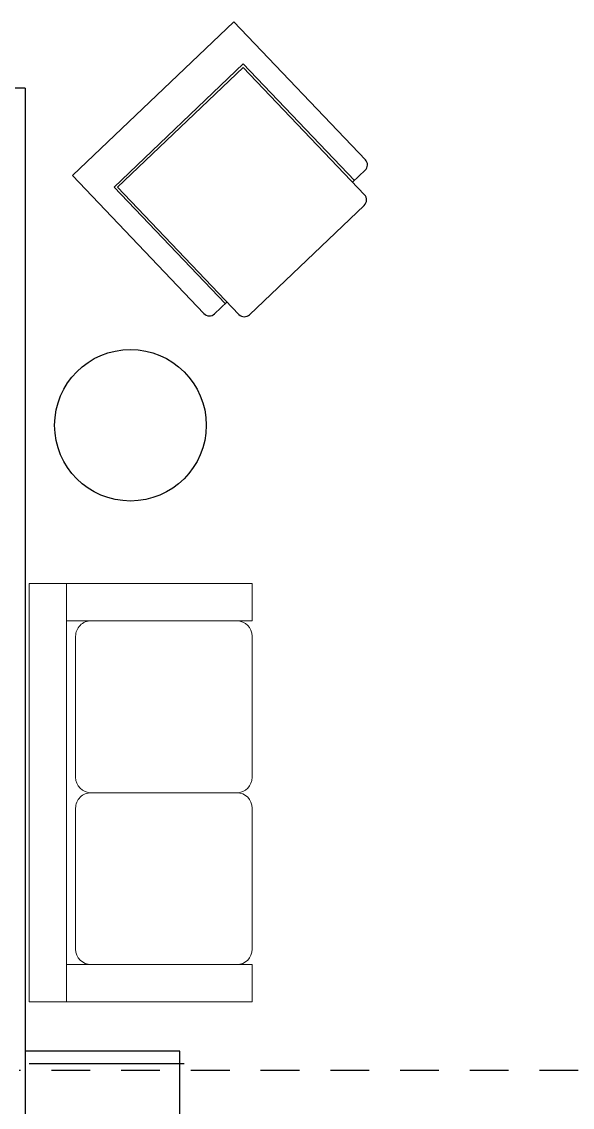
# Model space of a CAD drawing. Header units: millimetres. Extents: x 188.6 to 263.2, y 40.1 to 120.1.
# Drawn here: x 236.949 to 238.726, y 109.383 to 112.889 of the extents above; entities that cross this region are included whole.
import ezdxf

# ---------------------------------------------------------------- set-up
doc = ezdxf.new("R2010")
doc.units = ezdxf.units.MM
doc.linetypes.add('HIDDEN2', pattern=[0.1875, 0.125, -0.0625])
doc.layers.add('_XREF_APTOS 605 E 606_R01$0$L-MC-LAYOUT', color=8, linetype='Continuous', lineweight=5)
for name, color, linetype in [('ARQ', 8, 'Continuous'), ('ARQ-BASE', 8, 'Continuous'), ('ESTR-VIGAS', 11, 'HIDDEN2'), ('ESTRUTURA', 7, 'Continuous')]:
    doc.layers.add(name, color=color, linetype=linetype)

# ---------------------------------------------------------------- blocks, each defined once
blk = doc.blocks.new('_XREF_APTOS 605 E 606_R01$0$XREF-MC1101-TE-LAYO$0$P90x70')
blk.add_lwpolyline([(8.8158, 5.695), (8.8858, 5.695, 0.414214), (8.9158, 5.725), (8.9158, 6.495), (8.0158, 6.495), (8.0158, 5.725, 0.414214), (8.0458, 5.695), (8.1158, 5.695)], format="xyb")
blk.add_lwpolyline([(8.8258, 5.695), (8.8258, 6.345), (8.1058, 6.345), (8.1058, 5.695)])
blk.add_lwpolyline([(8.7858, 5.595, 0.414214), (8.8158, 5.625), (8.8158, 6.335), (8.1158, 6.335), (8.1158, 5.625, 0.414214), (8.1458, 5.595)], format="xyb", close=True)
blk = doc.blocks.new('_XREF_APTOS 605 E 606_R01$0$SOFÁ 2')
at = {"layer": '_XREF_APTOS 605 E 606_R01$0$L-MC-LAYOUT'}
for p, q in [((146.1395, 20.9031), (146.1395, 21.6231)), ((146.1395, 21.6231), (146.2595, 21.6231)), ((146.1395, 20.9031), (146.1395, 21.6231)), ((146.2595, 21.6231), (146.1395, 21.6231)), ((146.2595, 21.0231), (146.2595, 21.6231)), ((146.3095, 21.6231), (146.7645, 21.6231)), ((146.8645, 21.6231), (147.3195, 21.6231)), ((147.3695, 21.6231), (147.4895, 21.6231)), ((147.3695, 21.0231), (147.3695, 21.6231)), ((147.4895, 20.9031), (147.4895, 21.6231)), ((146.8145, 21.1031), (146.8145, 21.5731)), ((146.3095, 21.0531), (146.7645, 21.0531)), ((146.8645, 21.0531), (147.3195, 21.0531)), ((146.1395, 21.0231), (147.4895, 21.0231)), ((146.1395, 21.0231), (146.2595, 21.0231)), ((147.4895, 21.0231), (147.3695, 21.0231)), ((146.1395, 20.9031), (147.4895, 20.9031))]:
    blk.add_line(p, q, dxfattribs=at)
for centre, start, end in [((146.3095, 21.5731), 90, 180), ((146.7645, 21.5731), 0, 90), ((146.8645, 21.5731), 90, 180), ((147.3195, 21.5731), 0, 90), ((146.3095, 21.1031), 180, 270), ((146.7645, 21.1031), 270, 0), ((146.8645, 21.1031), 180, 270), ((147.3195, 21.1031), 270, 0)]:
    blk.add_arc(centre, 0.05, start, end, dxfattribs=at)
blk = doc.blocks.new('A$C1BFF5DEF')
at = {"layer": 'ARQ-BASE', "color": 8}
for p, q in [((38.0703, 3.6198), (37.1552, 3.6198)), ((38.5703, -0.8601, 0.0002), (38.5703, 0.5099, 0.0002)), ((38.5838, 0.4699, 0.0002), (38.0838, 0.4699, 0.0002))]:
    blk.add_line(p, q, dxfattribs=at)
blk.add_lwpolyline([(38.0703, 3.6198), (38.0703, -1.41), (39.9368, -1.4102), (39.9368, -0.8601), (38.5703, -0.8601), (38.5703, 0.5099), (38.0703, 0.5099)], dxfattribs=at)
blk.add_circle((38.4107, 2.5313, 0.0002), 0.2447, dxfattribs=at)
at = {"layer": 'ARQ-BASE', "color": 8, "linetype": 'ByBlock', "extrusion": (0, 0, -1), "xscale": -0.7999703714519822, "yscale": 0.7999703714519822, "zscale": -0.7999703714519822, "rotation": 316.3879372156745}
blk.add_blockref('_XREF_APTOS 605 E 606_R01$0$XREF-MC1101-TE-LAYO$0$P90x70', (-37.1643, -4.8472, -0.0002), dxfattribs=at)
at = {"layer": 'ARQ-BASE', "color": 8, "rotation": 270}
blk.add_blockref('_XREF_APTOS 605 E 606_R01$0$SOFÁ 2', (17.1807, 148.1594, 0.0002), dxfattribs=at)
blk = doc.blocks.new('COBERTURA_29-09-2016')
at = {"layer": 'ESTR-VIGAS'}
blk.add_lwpolyline([(33.64, 1.875), (30.26, 1.875)], dxfattribs=at)

msp = doc.modelspace()

# ---------------------------------------------------------------- block references
at = {"layer": 'ARQ'}
msp.add_blockref('A$C1BFF5DEF', (198.8891, 109.0543), dxfattribs=at)

# ---------------------------------------------------------------- next in the draw order: block references
at = {"layer": 'ESTRUTURA'}
msp.add_blockref('COBERTURA_29-09-2016', (206.6802, 107.6277), dxfattribs=at)

doc.saveas('drawing.dxf')
